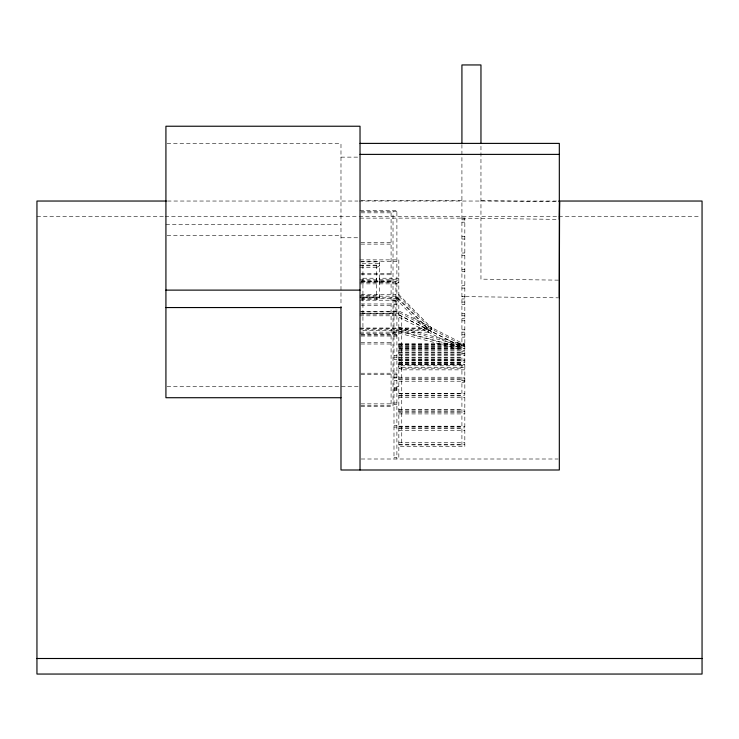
<?xml version="1.0" encoding="UTF-8"?>
<svg xmlns="http://www.w3.org/2000/svg" width="739" height="739" viewBox="0 0 739 739"><rect width="100%" height="100%" fill="white"/><g stroke="black" fill="none" stroke-linecap="round" stroke-linejoin="round"><path stroke-width="0.55" stroke-dasharray="3.69 2.77" d="M376.521 281.485L376.521 278.224L361.122 278.224M361.122 299.452L379.43 299.452L379.43 297.069L360.022 297.069M379.43 281.485L379.43 278.224L398.838 278.224L398.838 279.804L395.928 281.485L360.022 281.485M376.521 267.509L379.43 265.828L379.43 263.453L360.022 263.453M464.831 369.851L401.748 369.851L398.838 368.17L398.838 365.796L464.831 365.796M401.748 369.851L401.748 367.477L398.838 365.796M397.148 297.835L428.491 329.779L428.491 332.153L397.148 300.219L397.148 297.835L398.838 296.154L431.835 329.779L360.022 329.779M360.022 332.153L431.835 332.153L398.838 298.538L397.148 300.219L360.022 300.219M360.022 265.135L376.521 265.135L379.43 263.453M395.928 283.859L398.838 282.178L360.022 282.178M167.079 143.662L340.984 143.662L340.984 305.558M340.984 157.13L358.905 157.13M361.168 200.694L461.921 200.694M167.43 201.036L357.953 201.036M359.108 201.036L557.714 201.036M360.022 210.393L396.898 210.393L396.898 459.002M360.992 211.4L396.898 211.4M360.992 212.832L393.019 212.832M36.95 216.582L163.966 216.582M165.12 216.582L357.953 216.582M359.108 216.582L557.714 216.582M558.869 216.582L700.895 216.582M360.022 218.125L464.831 218.125L464.831 446.615L398.838 446.615M461.921 219.806L464.831 219.806M461.921 222.18L464.831 222.18M165.924 224.286L340.984 224.286M167.079 235.279L340.984 235.279M461.921 236.665L464.831 236.665M340.984 237.764L360.022 237.764M461.921 239.039L464.831 239.039M360.992 242.678L391.079 242.678M360.992 244.11L391.079 244.11M461.921 253.015L464.831 253.015M461.921 255.389L464.831 255.389M360.022 259.879L398.838 259.879L398.838 459.002M361.177 261.458L396.898 261.458M360.022 261.865L379.43 261.865L379.43 299.452M360.022 265.828L379.43 265.828M360.022 267.509L379.43 267.509M461.921 269.365L464.831 269.365M461.921 271.74L464.831 271.74M360.992 273.319L391.079 273.319M360.992 274.751L391.079 274.751M360.022 279.804L398.838 279.804M360.992 280.654L393.019 280.654M360.992 281.661L393.019 281.661M360.992 282.076L393.019 282.076M360.022 283.859L398.838 283.859M461.921 285.716L464.831 285.716M461.921 288.099L464.831 288.099M361.14 294.575L395.928 294.575M360.022 295.489L379.43 295.489M360.022 296.154L398.838 296.154M464.831 296.57L461.921 296.57L558.148 297.826M376.521 297.771L360.022 297.771L398.838 297.835L398.838 294.575L431.835 328.19L431.835 332.153M361.168 298.538L398.838 298.538M461.921 298.944L464.831 298.944M396.898 300.117L393.989 300.117L393.989 459.002M393.989 301.798L396.898 301.798M461.921 302.066L464.831 302.066M360.992 303.969L391.079 303.969M393.989 304.182L396.898 304.182M461.921 304.45L464.831 304.45M360.992 305.392L391.079 305.392M360.022 311.738L395.928 311.738M360.992 311.932L398.838 311.84L398.838 313.419L360.022 313.419M360.992 313.354L391.079 313.354M461.921 313.419L464.831 313.419M360.022 314.121L395.928 314.121M360.022 315.802L398.838 315.802M461.921 315.802L464.831 315.802M461.921 318.426L464.831 318.426M461.921 320.8L464.831 320.8M360.022 328.098L426.837 328.098L426.837 330.472L360.992 330.472M360.022 328.19L431.835 328.19M461.921 329.779L464.831 329.779M393.989 332.06L396.898 332.06M461.921 332.153L464.831 332.153M360.022 333.732L396.898 333.732M393.989 334.434L396.898 334.434M360.992 334.61L393.019 334.61M461.921 334.776L464.831 334.776M361.177 335.026L396.898 335.026M360.992 336.042L396.898 336.042M461.921 337.15L464.831 337.15M360.992 342.573L391.079 342.573M398.838 343.626L464.831 343.626M360.992 344.004L391.079 344.004M398.838 344.448L461.921 344.448M398.838 344.54L464.831 344.54L398.838 310.925M398.838 345.215L464.831 345.215M398.838 346.129L464.831 346.129L398.838 312.505M398.838 346.896L461.921 346.822M398.838 347.589L461.921 347.589L398.838 330.712M398.838 348.503L464.831 348.503M398.838 348.771L464.831 348.771M398.838 349.27L461.921 349.27M398.838 350.36L464.831 350.36M461.921 351.127L464.831 351.127M398.838 352.041L461.921 352.041M398.838 352.734L461.921 352.734M461.921 353.501L464.831 353.501M398.838 353.916L464.831 353.916M398.838 354.415L461.921 354.415M393.989 355.505L396.898 355.505M398.838 355.505L464.831 355.505M393.989 357.186L396.898 357.186M398.838 357.186L461.921 357.186M398.838 357.879L461.921 357.879M398.838 359.062L464.831 359.062M393.989 359.56L396.898 359.56M398.838 359.56L461.921 359.56M398.838 360.65L464.831 360.65M398.838 360.891L464.831 360.891M398.838 362.332L461.921 362.332M398.838 362.479L464.831 362.479M398.838 363.025L461.921 363.025M398.838 363.172L461.921 363.172M398.838 364.216L464.831 364.216M398.838 364.706L461.921 364.706M398.838 364.854L464.831 364.854M401.748 367.477L464.831 367.477M398.838 368.17L461.921 368.17M393.989 373.084L396.898 373.084M360.992 373.223L391.079 373.223M360.992 374.645L391.079 374.645M393.989 374.765L396.898 374.765M393.989 377.139L396.898 377.139M398.838 377.241L464.831 377.241M393.989 377.915L396.898 377.915M398.838 378.83L464.831 378.83M398.838 379.523L461.921 379.523M393.989 380.289L396.898 380.289M461.921 380.567L464.831 380.567M398.838 381.204L464.831 381.204M461.921 382.248L464.831 382.248M167.079 386.728L358.877 386.728M396.898 386.728L398.838 386.728M393.989 387.846L396.898 387.846M393.989 388.206L396.898 388.206M393.989 389.527L396.898 389.527M393.989 390.589L396.898 390.589M398.838 393.499L461.921 393.499M398.838 393.601L464.831 393.601M398.838 395.18L464.831 395.18M398.838 395.882L461.921 395.882M398.838 397.564L464.831 397.564M393.989 402.977L396.898 402.977M360.992 403.863L393.019 403.863M393.989 404.658L396.898 404.658M360.992 405.286L393.019 405.286M360.992 406.302L393.019 406.302L393.019 211.4M398.838 409.849L461.921 409.849M398.838 409.951L464.831 409.951M398.838 411.531L464.831 411.531M398.838 412.233L461.921 412.233M398.838 413.914L464.831 413.914M393.989 425.387L396.898 425.387M398.838 426.209L461.921 426.209M398.838 426.301L464.831 426.301M393.989 427.068L396.898 427.068M398.838 427.89L464.831 427.89M398.838 428.583L461.921 428.583M398.838 430.264L464.831 430.264M398.838 442.559L464.831 442.652M398.838 444.241L464.831 444.241M398.838 444.933L461.921 444.933M393.989 457.321L396.898 457.321M361.177 459.002L558.167 459.002M480.96 200.694L559.599 201.719M461.921 218.125L558.148 219.391M558.462 280.146L480.96 279.139L480.96 144.548M398.838 327.275L464.831 344.864M398.838 328.864L464.831 346.443M398.838 331.238L461.921 348.051M398.838 333.086L461.921 349.898M398.838 314.749L457.136 344.448L457.136 346.822L398.838 317.123M398.838 314.888L461.533 346.822L461.533 344.448M461.921 144.548L461.921 446.615M401.748 316.237L401.748 444.933M395.928 281.485L395.928 315.802M391.079 212.832L391.079 403.863M376.521 265.135L376.521 299.452M362.932 265.135L362.932 330.472"/><path stroke-width="1.11" d="M559.294 219.4L559.599 201.719L559.294 297.845M360.022 143.394L559.321 143.394L559.321 469.995L340.984 469.995L340.984 306.703M360.022 154.386L559.321 154.386M166.275 201.036L36.95 201.036L36.95 674.051L702.05 674.051L702.05 201.036L558.869 201.036M165.924 290.122L360.022 290.122M165.924 307.553L340.984 307.553M340.984 397.721L165.924 397.721L165.924 126.23L360.022 126.23L360.022 469.995M36.95 658.504L702.05 658.504M480.96 143.394L480.96 64.949L461.921 64.949L461.921 143.394"/></g></svg>
